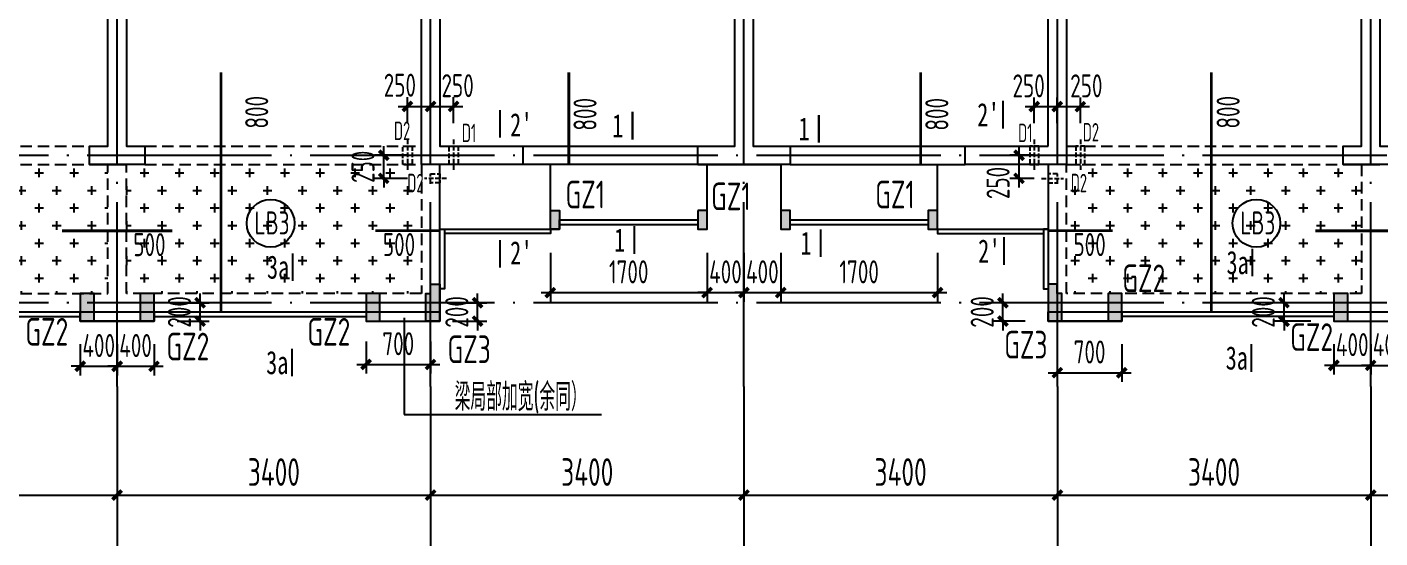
# Model space of a CAD drawing. Extents: x -173820 to 521180, y -715739 to 158231.
# Drawn here: x 578 to 15255, y -54473 to -48927 of the extents above; entities that cross this region are included whole.
import ezdxf
from ezdxf.enums import TextEntityAlignment as Align

# ---------------------------------------------------------------- set-up
doc = ezdxf.new("R2010")
doc.units = 0
doc.header["$LTSCALE"] = 1000
for name, pattern in [('CONTINOUS', [0]), ('DASH', [0.35, 0.25, -0.1]), ('DOTE', [2.42, 2, -0.2, 0.02, -0.2]), ('HIDDEN2', [0.1875, 0.125, -0.0625])]:
    doc.linetypes.add(name, pattern=pattern)
for name, color, linetype in [('A-外装饰线脚', 7, 'Continuous'), ('A-线脚看线', 9, 'Continuous'), ('A-设备穿墙洞', 161, 'Continuous'), ('AXIS', 1, 'DOTE'), ('DIM', 3, 'Continuous'), ('DIM1', 3, 'Continuous'), ('JG1', 3, 'Continuous'), ('填充', 8, 'Continuous'), ('墙', 6, 'Continuous'), ('挑板', 3, 'Continuous'), ('板筋', 6, 'Continuous'), ('柱', 2, 'Continuous'), ('梁', 4, 'HIDDEN2'), ('模板线', 3, 'Continuous'), ('钢筋_文字', 7, 'Continuous'), ('钢筋长度标注', 7, 'Continuous')]:
    doc.layers.add(name, color=color, linetype=linetype)
doc.styles.add('TSSD_BOLD', font='tssdeng2.shx', dxfattribs={"width": 0.7, "height": 250, "bigfont": 'CHINA.shx'})
doc.styles.add('TSSD_Dimension', font='tssdeng.shx', dxfattribs={"width": 0.7, "bigfont": 'Hztxt.shx'})
doc.styles.add('zzt', font='tssdeng.shx', dxfattribs={"width": 0.7, "height": 300, "bigfont": 'tssdchn.shx'})
doc.styles.add('钢筋长度', font='tssdeng.shx', dxfattribs={"width": 0.7, "height": 300, "bigfont": 'tssdchn.shx'})
doc.styles.add('黑体', font='simhei.ttf', dxfattribs={"width": 0.8})
doc.dimstyles.new('DIM_1_100', dxfattribs={"dimtxt": 300, "dimasz": 100, "dimexe": 200, "dimexo": 50, "dimgap": 100, "dimtad": 1, "dimdec": 0, "dimzin": 0, "dimdsep": 46, "dimtxsty": 'zzt', "dimblk": 'ARCHTICK', "dimcen": 0, "dimclrt": 7, "dimadec": 0, "dimazin": 0, "dimtfac": 1, "dimtdec": 0, "dimtix": 1, "dimtmove": 2, "dimatfit": 0, "dimldrblk": 'ARCHTICK', "dimfxl": 0, "dimtolj": 1, "dimarcsym": 0})
doc.dimstyles.new('TSSD_100_100', dxfattribs={"dimtxt": 250, "dimasz": 100, "dimexe": 100, "dimexo": 250, "dimgap": 100, "dimtad": 1, "dimdec": 0, "dimzin": 0, "dimdsep": 46, "dimtxsty": 'TSSD_Dimension', "dimblk": 'ARCHTICK', "dimcen": 0, "dimdle": 100, "dimclrd": 3, "dimclre": 3, "dimclrt": 7, "dimadec": 0, "dimazin": 0, "dimtfac": 1, "dimtdec": 0, "dimtix": 1, "dimtmove": 2, "dimatfit": 3, "dimfxl": 0, "dimtolj": 1, "dimtzin": 0, "dimarcsym": 0})
pattern_1 = [(0, (-5244.65, -50319.18), (190.5, 190.5), [95.25, -285.75]), (90, (-5197.03, -50366.8), (-190.5, 190.5), [95.25, -285.75])]

# ---------------------------------------------------------------- blocks, each defined once
blk = doc.blocks.new('_ArchTick')
at = {"color": 4, "linetype": 'ByBlock', "const_width": 0.4}
blk.add_lwpolyline([(-0.5, -0.5), (0.5, 0.5)], dxfattribs=at)
blk = doc.blocks.new('*D431')
at = {"layer": 'Defpoints', "color": 0}
for p in [(3400, -2508), (6800, -2508), (6800, -3688)]:
    blk.add_point(p, dxfattribs=at)
at = {"layer": 'DIM1', "color": 0, "lineweight": -2}
for p, q in [((3400, -2558), (3400, -3888)), ((6800, -2558), (6800, -3888)), ((3400, -3688), (6800, -3688))]:
    blk.add_line(p, q, dxfattribs=at)
at = {"layer": 'DIM1', "color": 0, "lineweight": -2, "xscale": 100, "yscale": 100, "zscale": 100, "rotation": 180}
blk.add_blockref('_ArchTick', (3400, -3688), dxfattribs=at)
at = {"layer": 'DIM1', "color": 0, "lineweight": -2, "xscale": 100, "yscale": 100, "zscale": 100}
blk.add_blockref('_ArchTick', (6800, -3688), dxfattribs=at)
at = {"layer": 'DIM1', "color": 7, "insert": (5100, -3438), "char_height": 300, "attachment_point": 5, "style": 'zzt'}
blk.add_mtext('\\A1;3400', dxfattribs=at)
blk = doc.blocks.new('*D432')
at = {"layer": 'Defpoints', "color": 0}
for p in [(6800, -2508), (10200, -2508), (10200, -3688)]:
    blk.add_point(p, dxfattribs=at)
at = {"layer": 'DIM1', "color": 0, "lineweight": -2}
for p, q in [((6800, -2558), (6800, -3888)), ((10200, -2558), (10200, -3888)), ((6800, -3688), (10200, -3688))]:
    blk.add_line(p, q, dxfattribs=at)
at = {"layer": 'DIM1', "color": 0, "lineweight": -2, "xscale": 100, "yscale": 100, "zscale": 100, "rotation": 180}
blk.add_blockref('_ArchTick', (6800, -3688), dxfattribs=at)
at = {"layer": 'DIM1', "color": 0, "lineweight": -2, "xscale": 100, "yscale": 100, "zscale": 100}
blk.add_blockref('_ArchTick', (10200, -3688), dxfattribs=at)
at = {"layer": 'DIM1', "color": 7, "insert": (8500, -3438), "char_height": 300, "attachment_point": 5, "style": 'zzt'}
blk.add_mtext('\\A1;3400', dxfattribs=at)
blk = doc.blocks.new('*D433')
at = {"layer": 'Defpoints', "color": 0}
for p in [(10200, -2508), (13600, -2508), (13600, -3688)]:
    blk.add_point(p, dxfattribs=at)
at = {"layer": 'DIM1', "color": 0, "lineweight": -2}
for p, q in [((10200, -2558), (10200, -3888)), ((13600, -2558), (13600, -3888)), ((10200, -3688), (13600, -3688))]:
    blk.add_line(p, q, dxfattribs=at)
at = {"layer": 'DIM1', "color": 0, "lineweight": -2, "xscale": 100, "yscale": 100, "zscale": 100, "rotation": 180}
blk.add_blockref('_ArchTick', (10200, -3688), dxfattribs=at)
at = {"layer": 'DIM1', "color": 0, "lineweight": -2, "xscale": 100, "yscale": 100, "zscale": 100}
blk.add_blockref('_ArchTick', (13600, -3688), dxfattribs=at)
at = {"layer": 'DIM1', "color": 7, "insert": (11900, -3438), "char_height": 300, "attachment_point": 5, "style": 'zzt'}
blk.add_mtext('\\A1;3400', dxfattribs=at)
blk = doc.blocks.new('*D434')
at = {"layer": 'Defpoints', "color": 0}
for p in [(13600, -2508), (17000, -2508), (17000, -3688)]:
    blk.add_point(p, dxfattribs=at)
at = {"layer": 'DIM1', "color": 0, "lineweight": -2}
for p, q in [((13600, -2558), (13600, -3888)), ((17000, -2558), (17000, -3888)), ((13600, -3688), (17000, -3688))]:
    blk.add_line(p, q, dxfattribs=at)
at = {"layer": 'DIM1', "color": 0, "lineweight": -2, "xscale": 100, "yscale": 100, "zscale": 100, "rotation": 180}
blk.add_blockref('_ArchTick', (13600, -3688), dxfattribs=at)
at = {"layer": 'DIM1', "color": 0, "lineweight": -2, "xscale": 100, "yscale": 100, "zscale": 100}
blk.add_blockref('_ArchTick', (17000, -3688), dxfattribs=at)
at = {"layer": 'DIM1', "color": 7, "insert": (15300, -3438), "char_height": 300, "attachment_point": 5, "style": 'zzt'}
blk.add_mtext('\\A1;3400', dxfattribs=at)
blk = doc.blocks.new('*D435')
at = {"layer": 'Defpoints', "color": 0}
for p in [(17000, -2508), (20400, -2508), (20400, -3688)]:
    blk.add_point(p, dxfattribs=at)
at = {"layer": 'DIM1', "color": 0, "lineweight": -2}
for p, q in [((17000, -2558), (17000, -3888)), ((20400, -2558), (20400, -3888)), ((17000, -3688), (20400, -3688))]:
    blk.add_line(p, q, dxfattribs=at)
at = {"layer": 'DIM1', "color": 0, "lineweight": -2, "xscale": 100, "yscale": 100, "zscale": 100, "rotation": 180}
blk.add_blockref('_ArchTick', (17000, -3688), dxfattribs=at)
at = {"layer": 'DIM1', "color": 0, "lineweight": -2, "xscale": 100, "yscale": 100, "zscale": 100}
blk.add_blockref('_ArchTick', (20400, -3688), dxfattribs=at)
at = {"layer": 'DIM1', "color": 7, "insert": (18700, -3438), "char_height": 300, "attachment_point": 5, "style": 'zzt'}
blk.add_mtext('\\A1;3400', dxfattribs=at)
blk = doc.blocks.new('*D436')
at = {"layer": 'Defpoints', "color": 0}
for p in [(20400, -2508), (23800, -2508), (23800, -3688)]:
    blk.add_point(p, dxfattribs=at)
at = {"layer": 'DIM1', "color": 0, "lineweight": -2}
for p, q in [((20400, -2558), (20400, -3888)), ((23800, -2558), (23800, -3888)), ((20400, -3688), (23800, -3688))]:
    blk.add_line(p, q, dxfattribs=at)
at = {"layer": 'DIM1', "color": 0, "lineweight": -2, "xscale": 100, "yscale": 100, "zscale": 100, "rotation": 180}
blk.add_blockref('_ArchTick', (20400, -3688), dxfattribs=at)
at = {"layer": 'DIM1', "color": 0, "lineweight": -2, "xscale": 100, "yscale": 100, "zscale": 100}
blk.add_blockref('_ArchTick', (23800, -3688), dxfattribs=at)
at = {"layer": 'DIM1', "color": 7, "insert": (22100, -3438), "char_height": 300, "attachment_point": 5, "style": 'zzt'}
blk.add_mtext('\\A1;3400', dxfattribs=at)
blk = doc.blocks.new('*D2407')
at = {"layer": 'Defpoints', "color": 0}
for p in [(1155, -52119), (1555, -52119), (1555, -52609)]:
    blk.add_point(p, dxfattribs=at)
at = {"layer": 'DIM', "color": 3, "lineweight": -2}
for p, q in [((1155, -52369), (1155, -52709)), ((1555, -52369), (1555, -52709)), ((1155, -52609), (1055, -52609)), ((1155, -52609), (1555, -52609)), ((1555, -52609), (1655, -52609))]:
    blk.add_line(p, q, dxfattribs=at)
at = {"layer": 'DIM', "color": 3, "lineweight": -2, "xscale": 100, "yscale": 100, "zscale": 100}
blk.add_blockref('_ArchTick', (1155, -52609), dxfattribs=at)
at = {"layer": 'DIM', "color": 3, "lineweight": -2, "xscale": 100, "yscale": 100, "zscale": 100, "rotation": 180}
blk.add_blockref('_ArchTick', (1555, -52609), dxfattribs=at)
at = {"layer": 'DIM', "color": 7, "insert": (1355, -52384), "char_height": 250, "attachment_point": 5, "style": 'TSSD_Dimension'}
blk.add_mtext('\\A1;400', dxfattribs=at)
blk = doc.blocks.new('*D2408')
at = {"layer": 'Defpoints', "color": 0}
for p in [(1555, -52119), (1955, -52119), (1955, -52609)]:
    blk.add_point(p, dxfattribs=at)
at = {"layer": 'DIM', "color": 3, "lineweight": -2}
for p, q in [((1555, -52369), (1555, -52709)), ((1955, -52369), (1955, -52709)), ((1555, -52609), (1455, -52609)), ((1555, -52609), (1955, -52609)), ((1955, -52609), (2055, -52609))]:
    blk.add_line(p, q, dxfattribs=at)
at = {"layer": 'DIM', "color": 3, "lineweight": -2, "xscale": 100, "yscale": 100, "zscale": 100}
blk.add_blockref('_ArchTick', (1555, -52609), dxfattribs=at)
at = {"layer": 'DIM', "color": 3, "lineweight": -2, "xscale": 100, "yscale": 100, "zscale": 100, "rotation": 180}
blk.add_blockref('_ArchTick', (1955, -52609), dxfattribs=at)
at = {"layer": 'DIM', "color": 7, "insert": (1755, -52384), "char_height": 250, "attachment_point": 5, "style": 'TSSD_Dimension'}
blk.add_mtext('\\A1;400', dxfattribs=at)
blk = doc.blocks.new('*D2409')
at = {"layer": 'Defpoints', "color": 0}
for p in [(4255, -52089), (4955, -52089), (4955, -52589)]:
    blk.add_point(p, dxfattribs=at)
at = {"layer": 'DIM', "color": 3, "lineweight": -2}
for p, q in [((4255, -52339), (4255, -52689)), ((4955, -52339), (4955, -52689)), ((4155, -52589), (5055, -52589))]:
    blk.add_line(p, q, dxfattribs=at)
at = {"layer": 'DIM', "color": 3, "lineweight": -2, "xscale": 100, "yscale": 100, "zscale": 100, "rotation": 180}
blk.add_blockref('_ArchTick', (4255, -52589), dxfattribs=at)
at = {"layer": 'DIM', "color": 3, "lineweight": -2, "xscale": 100, "yscale": 100, "zscale": 100}
blk.add_blockref('_ArchTick', (4955, -52589), dxfattribs=at)
at = {"layer": 'DIM', "color": 7, "insert": (4605, -52364), "char_height": 250, "attachment_point": 5, "style": 'TSSD_Dimension'}
blk.add_mtext('\\A1;700', dxfattribs=at)
blk = doc.blocks.new('*D2410')
at = {"layer": 'Defpoints', "color": 0}
for p in [(6255, -51129), (7955, -51129), (7955, -51809)]:
    blk.add_point(p, dxfattribs=at)
at = {"layer": 'DIM', "color": 3, "lineweight": -2}
for p, q in [((6255, -51379), (6255, -51909)), ((7955, -51379), (7955, -51909)), ((6155, -51809), (8055, -51809))]:
    blk.add_line(p, q, dxfattribs=at)
at = {"layer": 'DIM', "color": 3, "lineweight": -2, "xscale": 100, "yscale": 100, "zscale": 100, "rotation": 180}
blk.add_blockref('_ArchTick', (6255, -51809), dxfattribs=at)
at = {"layer": 'DIM', "color": 3, "lineweight": -2, "xscale": 100, "yscale": 100, "zscale": 100}
blk.add_blockref('_ArchTick', (7955, -51809), dxfattribs=at)
at = {"layer": 'DIM', "color": 7, "insert": (7105, -51584), "char_height": 250, "attachment_point": 5, "style": 'TSSD_Dimension'}
blk.add_mtext('\\A1;1700', dxfattribs=at)
blk = doc.blocks.new('*D2411')
at = {"layer": 'Defpoints', "color": 0}
for p in [(7955, -51129), (8355, -51129), (8355, -51809)]:
    blk.add_point(p, dxfattribs=at)
at = {"layer": 'DIM', "color": 3, "lineweight": -2}
for p, q in [((7955, -51379), (7955, -51909)), ((8355, -51379), (8355, -51909)), ((7955, -51809), (7855, -51809)), ((7955, -51809), (8355, -51809)), ((8355, -51809), (8455, -51809))]:
    blk.add_line(p, q, dxfattribs=at)
at = {"layer": 'DIM', "color": 3, "lineweight": -2, "xscale": 100, "yscale": 100, "zscale": 100}
blk.add_blockref('_ArchTick', (7955, -51809), dxfattribs=at)
at = {"layer": 'DIM', "color": 3, "lineweight": -2, "xscale": 100, "yscale": 100, "zscale": 100, "rotation": 180}
blk.add_blockref('_ArchTick', (8355, -51809), dxfattribs=at)
at = {"layer": 'DIM', "color": 7, "insert": (8155, -51584), "char_height": 250, "attachment_point": 5, "style": 'TSSD_Dimension'}
blk.add_mtext('\\A1;400', dxfattribs=at)
blk = doc.blocks.new('*D2412')
at = {"layer": 'Defpoints', "color": 0}
for p in [(8755, -51129), (10455, -51129), (10455, -51809)]:
    blk.add_point(p, dxfattribs=at)
at = {"layer": 'DIM', "color": 3, "lineweight": -2}
for p, q in [((8755, -51379), (8755, -51909)), ((10455, -51379), (10455, -51909)), ((8655, -51809), (10555, -51809))]:
    blk.add_line(p, q, dxfattribs=at)
at = {"layer": 'DIM', "color": 3, "lineweight": -2, "xscale": 100, "yscale": 100, "zscale": 100, "rotation": 180}
blk.add_blockref('_ArchTick', (8755, -51809), dxfattribs=at)
at = {"layer": 'DIM', "color": 3, "lineweight": -2, "xscale": 100, "yscale": 100, "zscale": 100}
blk.add_blockref('_ArchTick', (10455, -51809), dxfattribs=at)
at = {"layer": 'DIM', "color": 7, "insert": (9605, -51584), "char_height": 250, "attachment_point": 5, "style": 'TSSD_Dimension'}
blk.add_mtext('\\A1;1700', dxfattribs=at)
blk = doc.blocks.new('*D2413')
at = {"layer": 'Defpoints', "color": 0}
for p in [(8355, -51129), (8755, -51129), (8755, -51809)]:
    blk.add_point(p, dxfattribs=at)
at = {"layer": 'DIM', "color": 3, "lineweight": -2}
for p, q in [((8355, -51379), (8355, -51909)), ((8755, -51379), (8755, -51909)), ((8355, -51809), (8255, -51809)), ((8355, -51809), (8755, -51809)), ((8755, -51809), (8855, -51809))]:
    blk.add_line(p, q, dxfattribs=at)
at = {"layer": 'DIM', "color": 3, "lineweight": -2, "xscale": 100, "yscale": 100, "zscale": 100}
blk.add_blockref('_ArchTick', (8355, -51809), dxfattribs=at)
at = {"layer": 'DIM', "color": 3, "lineweight": -2, "xscale": 100, "yscale": 100, "zscale": 100, "rotation": 180}
blk.add_blockref('_ArchTick', (8755, -51809), dxfattribs=at)
at = {"layer": 'DIM', "color": 7, "insert": (8555, -51584), "char_height": 250, "attachment_point": 5, "style": 'TSSD_Dimension'}
blk.add_mtext('\\A1;400', dxfattribs=at)
blk = doc.blocks.new('*D2414')
at = {"layer": 'Defpoints', "color": 0}
for p in [(11755, -52119), (12455, -52119), (12455, -52679)]:
    blk.add_point(p, dxfattribs=at)
at = {"layer": 'DIM', "color": 3, "lineweight": -2}
for p, q in [((11755, -52369), (11755, -52779)), ((12455, -52369), (12455, -52779)), ((11655, -52679), (12555, -52679))]:
    blk.add_line(p, q, dxfattribs=at)
at = {"layer": 'DIM', "color": 3, "lineweight": -2, "xscale": 100, "yscale": 100, "zscale": 100, "rotation": 180}
blk.add_blockref('_ArchTick', (11755, -52679), dxfattribs=at)
at = {"layer": 'DIM', "color": 3, "lineweight": -2, "xscale": 100, "yscale": 100, "zscale": 100}
blk.add_blockref('_ArchTick', (12455, -52679), dxfattribs=at)
at = {"layer": 'DIM', "color": 7, "insert": (12105, -52454), "char_height": 250, "attachment_point": 5, "style": 'TSSD_Dimension'}
blk.add_mtext('\\A1;700', dxfattribs=at)
blk = doc.blocks.new('*D2415')
at = {"layer": 'Defpoints', "color": 0}
for p in [(14755, -52119), (15155, -52119), (15155, -52599)]:
    blk.add_point(p, dxfattribs=at)
at = {"layer": 'DIM', "color": 3, "lineweight": -2}
for p, q in [((14755, -52369), (14755, -52699)), ((15155, -52369), (15155, -52699)), ((14755, -52599), (14655, -52599)), ((14755, -52599), (15155, -52599)), ((15155, -52599), (15255, -52599))]:
    blk.add_line(p, q, dxfattribs=at)
at = {"layer": 'DIM', "color": 3, "lineweight": -2, "xscale": 100, "yscale": 100, "zscale": 100}
blk.add_blockref('_ArchTick', (14755, -52599), dxfattribs=at)
at = {"layer": 'DIM', "color": 3, "lineweight": -2, "xscale": 100, "yscale": 100, "zscale": 100, "rotation": 180}
blk.add_blockref('_ArchTick', (15155, -52599), dxfattribs=at)
at = {"layer": 'DIM', "color": 7, "insert": (14955, -52374), "char_height": 250, "attachment_point": 5, "style": 'TSSD_Dimension'}
blk.add_mtext('\\A1;400', dxfattribs=at)
blk = doc.blocks.new('*D2416')
at = {"layer": 'Defpoints', "color": 0}
for p in [(15155, -52119), (15555, -52119), (15555, -52599)]:
    blk.add_point(p, dxfattribs=at)
at = {"layer": 'DIM', "color": 3, "lineweight": -2}
for p, q in [((15155, -52369), (15155, -52699)), ((15555, -52369), (15555, -52699)), ((15155, -52599), (15055, -52599)), ((15155, -52599), (15555, -52599)), ((15555, -52599), (15655, -52599))]:
    blk.add_line(p, q, dxfattribs=at)
at = {"layer": 'DIM', "color": 3, "lineweight": -2, "xscale": 100, "yscale": 100, "zscale": 100}
blk.add_blockref('_ArchTick', (15155, -52599), dxfattribs=at)
at = {"layer": 'DIM', "color": 3, "lineweight": -2, "xscale": 100, "yscale": 100, "zscale": 100, "rotation": 180}
blk.add_blockref('_ArchTick', (15555, -52599), dxfattribs=at)
at = {"layer": 'DIM', "color": 7, "insert": (15355, -52374), "char_height": 250, "attachment_point": 5, "style": 'TSSD_Dimension'}
blk.add_mtext('\\A1;400', dxfattribs=at)
blk = doc.blocks.new('*D2436')
at = {"layer": 'Defpoints', "color": 0}
for p in [(1955, -51919), (2455, -51919), (1955, -52119)]:
    blk.add_point(p, dxfattribs=at)
at = {"layer": 'DIM', "color": 3, "lineweight": -2}
for p, q in [((2205, -51919), (2555, -51919)), ((2455, -51919), (2455, -51819)), ((2455, -52119), (2455, -51919)), ((2205, -52119), (2555, -52119)), ((2455, -52119), (2455, -52219))]:
    blk.add_line(p, q, dxfattribs=at)
at = {"layer": 'DIM', "color": 3, "lineweight": -2, "xscale": 100, "yscale": 100, "zscale": 100}
for p, rotation in [((2455, -51919), 270), ((2455, -52119), 90)]:
    blk.add_blockref('_ArchTick', p, dxfattribs=dict(at, rotation=rotation))
at = {"layer": 'DIM', "color": 7, "insert": (2230, -52019), "char_height": 250, "attachment_point": 5, "rotation": 90, "style": 'TSSD_Dimension'}
blk.add_mtext('\\A1;200', dxfattribs=at)
blk = doc.blocks.new('*D2437')
at = {"layer": 'Defpoints', "color": 0}
for p in [(4945, -51919), (5465, -51919), (4945, -52119)]:
    blk.add_point(p, dxfattribs=at)
at = {"layer": 'DIM', "color": 3, "lineweight": -2}
for p, q in [((5195, -51919), (5565, -51919)), ((5465, -51919), (5465, -51819)), ((5465, -52119), (5465, -51919)), ((5195, -52119), (5565, -52119)), ((5465, -52119), (5465, -52219))]:
    blk.add_line(p, q, dxfattribs=at)
at = {"layer": 'DIM', "color": 3, "lineweight": -2, "xscale": 100, "yscale": 100, "zscale": 100}
for p, rotation in [((5465, -51919), 270), ((5465, -52119), 90)]:
    blk.add_blockref('_ArchTick', p, dxfattribs=dict(at, rotation=rotation))
at = {"layer": 'DIM', "color": 7, "insert": (5240, -52019), "char_height": 250, "attachment_point": 5, "rotation": 90, "style": 'TSSD_Dimension'}
blk.add_mtext('\\A1;200', dxfattribs=at)
blk = doc.blocks.new('*D2438')
at = {"layer": 'Defpoints', "color": 0}
for p in [(11165, -51919), (11655, -51919), (11655, -52119)]:
    blk.add_point(p, dxfattribs=at)
at = {"layer": 'DIM', "color": 3, "lineweight": -2}
for p, q in [((11405, -51919), (11065, -51919)), ((11165, -51919), (11165, -51819)), ((11165, -52119), (11165, -51919)), ((11405, -52119), (11065, -52119)), ((11165, -52119), (11165, -52219))]:
    blk.add_line(p, q, dxfattribs=at)
at = {"layer": 'DIM', "color": 3, "lineweight": -2, "xscale": 100, "yscale": 100, "zscale": 100}
for p, rotation in [((11165, -51919), 270), ((11165, -52119), 90)]:
    blk.add_blockref('_ArchTick', p, dxfattribs=dict(at, rotation=rotation))
at = {"layer": 'DIM', "color": 7, "insert": (10940, -52019), "char_height": 250, "attachment_point": 5, "rotation": 90, "style": 'TSSD_Dimension'}
blk.add_mtext('\\A1;200', dxfattribs=at)
blk = doc.blocks.new('*D2439')
at = {"layer": 'Defpoints', "color": 0}
for p in [(14215, -51919), (14755, -51919), (14755, -52119)]:
    blk.add_point(p, dxfattribs=at)
at = {"layer": 'DIM', "color": 3, "lineweight": -2}
for p, q in [((14505, -51919), (14115, -51919)), ((14215, -51919), (14215, -51819)), ((14215, -52119), (14215, -51919)), ((14505, -52119), (14115, -52119)), ((14215, -52119), (14215, -52219))]:
    blk.add_line(p, q, dxfattribs=at)
at = {"layer": 'DIM', "color": 3, "lineweight": -2, "xscale": 100, "yscale": 100, "zscale": 100}
for p, rotation in [((14215, -51919), 270), ((14215, -52119), 90)]:
    blk.add_blockref('_ArchTick', p, dxfattribs=dict(at, rotation=rotation))
at = {"layer": 'DIM', "color": 7, "insert": (13990, -52019), "char_height": 250, "attachment_point": 5, "rotation": 90, "style": 'TSSD_Dimension'}
blk.add_mtext('\\A1;200', dxfattribs=at)
blk = doc.blocks.new('$166895')
at = {"layer": '模板线', "color": 4, "const_width": 22.7}
for points in [[(223, 2154), (223, 1851)], [(243, 913), (243, 611)]]:
    blk.add_lwpolyline(points, dxfattribs=at)
at = {"layer": '模板线', "color": 0, "style": '黑体', "width": 0.7}
for p in [(63, 2003), (83, 762)]:
    blk.add_text('1', height=252, dxfattribs=at).set_placement(p, align=Align.MIDDLE_CENTER)
blk = doc.blocks.new('$1466424')
at = {"layer": '板筋', "const_width": 30}
for points in [[(8027, 4), (8027, 2603)], [(11800, 1604), (11800, 2604)], [(15617, 1604), (15617, 2604)], [(18772, 4), (18772, 2603)], [(6300, 884), (7500, 884)], [(9700, 885), (10400, 885)], [(17000, 885), (17700, 885)], [(19900, 884), (21100, 884)]]:
    blk.add_lwpolyline(points, dxfattribs=at)
at = {"layer": '钢筋_文字'}
for centre in [(8565, 966, 0), (19260, 966, 0)]:
    blk.add_circle(centre, 259, dxfattribs=at)
at = {"layer": '钢筋_文字', "style": 'TSSD_BOLD', "width": 0.7}
for p in [(8390, 845, 0), (19085, 845, 0)]:
    blk.add_text('LB3', height=250, dxfattribs=at).set_placement(p)
at = {"layer": '钢筋长度标注', "style": '钢筋长度', "width": 0.7}
for p in [(8539, 1994), (12101, 1972), (15918, 1972), (19078, 1994)]:
    blk.add_text('800', height=250, rotation=90, dxfattribs=at).set_placement(p)
for p in [(7075, 609), (9783, 610), (17275, 610)]:
    blk.add_text('500', height=250, dxfattribs=at).set_placement(p)
blk = doc.blocks.new('$158025')
at = {"layer": 'JG1'}
blk.add_hatch(color=8, dxfattribs=at).paths.add_polyline_path([(150, 300), (100, 300), (100, 400), (0, 400), (0, 0), (150, 0)])
at = {"layer": 'JG1', "elevation": 0}
blk.add_lwpolyline([(100, 400), (0, 400), (0, 0), (150, 0), (150, 300), (150, 300), (100, 300)], close=True, dxfattribs=at)
blk = doc.blocks.new('$133032')
at = {"layer": '挑板'}
for points in [[(4200, 100), (6500, 100), (6500, 0), (7300, 0), (7300, 100), (9600, 100), (9600, 0), (10400, 0), (10400, 1000), (11700, 1000), (11700, 1101), (13200, 1100), (13200, 1000), (13300, 1000), (13300, 1700), (13300, 1700), (14100, 1700), (14100, 1000), (14200, 1000), (14200, 1100), (15700, 1100), (15700, 1000), (17000, 1000), (17000, 0), (17800, 0), (17800, 100), (20100, 100), (20100, 0), (20900, 0)], [(11600, 1000), (11600, 1700)], [(15800, 1000), (15800, 1700)]]:
    blk.add_lwpolyline(points, dxfattribs=at)
blk = doc.blocks.new('$1839168')
at = {"layer": '柱'}
blk.add_hatch(color=8, dxfattribs=at).paths.add_polyline_path([(0, 200), (0, 0), (100, 0), (100, 200)])
at = {"layer": '柱', "color": 3, "elevation": 0}
blk.add_lwpolyline([(0, 200), (0, 0), (100, 0), (100, 200)], close=True, dxfattribs=at)
blk = doc.blocks.new('$1981617')
at = {"layer": '柱'}
blk.add_hatch(color=8, dxfattribs=at).paths.add_polyline_path([(150, 0), (150, 300), (0, 300), (0, 0)])
at = {"layer": '柱', "color": 3, "elevation": 0}
blk.add_lwpolyline([(150, 0), (150, 300), (0, 300), (0, 0)], close=True, dxfattribs=at)
blk = doc.blocks.new('$1691164')
at = {"layer": '柱'}
blk.add_hatch(color=8, dxfattribs=at).paths.add_polyline_path([(0, 0), (100, 0), (100, 200), (0, 200)])
at = {"layer": '柱', "color": 3, "elevation": 0}
blk.add_lwpolyline([(100, 200), (0, 200), (0, 0), (100, 0), (100, 0), (100, 0)], close=True, dxfattribs=at)
blk = doc.blocks.new('$1222607')
at = {"layer": '柱', "xscale": -1}
blk.add_blockref('$1691164', (11700, 1000, 0), dxfattribs=at)
at = {"layer": '柱'}
for name, p in [('$1839168', (13200, 1000, 0)), ('$1839168', (14100, 1000, 0)), ('$1691164', (15700, 1000, 0)), ('$1981617', (6500, 0, 0)), ('$1981617', (7150, 0, 0)), ('$1981617', (9600, 0, 0)), ('$1981617', (17650, 0, 0)), ('$1981617', (20100, 0, 0))]:
    blk.add_blockref(name, p, dxfattribs=at)
blk = doc.blocks.new('$1413619')
at = {"layer": 'A-线脚看线', "color": 5, "elevation": 0}
for points in [[(10450, 950), (10500, 950), (10500, 300), (10450, 300)], [(11650, 950), (11650, 900), (10500, 900)], [(11750, 1000), (13250, 1000)], [(14250, 1000), (15750, 1000)], [(15850, 950), (15850, 900), (17000, 900)], [(17050, 950), (17000, 950), (17000, 300), (17050, 300)], [(4250, 0), (6550, 0)], [(7350, 0), (9650, 0)], [(20150, 0), (17850, 0)]]:
    blk.add_lwpolyline(points, dxfattribs=at)
blk = doc.blocks.new('*D11657')
at = {"layer": 'Defpoints', "color": 0}
for p in [(11200, 1079), (10950, 648), (11200, 648, 0)]:
    blk.add_point(p, dxfattribs=at)
at = {"layer": 'DIM1', "color": 3, "lineweight": -2}
for p, q in [((10950, 898), (10950, 1179)), ((11200, 898), (11200, 1179)), ((10850, 1079), (11300, 1079))]:
    blk.add_line(p, q, dxfattribs=at)
at = {"layer": 'DIM1', "color": 3, "lineweight": -2, "xscale": 100, "yscale": 100, "zscale": 100, "rotation": 180}
blk.add_blockref('_ArchTick', (10950, 1079), dxfattribs=at)
at = {"layer": 'DIM1', "color": 3, "lineweight": -2, "xscale": 100, "yscale": 100, "zscale": 100}
blk.add_blockref('_ArchTick', (11200, 1079), dxfattribs=at)
at = {"layer": 'DIM1', "color": 7, "insert": (10867, 1309), "char_height": 250, "attachment_point": 5, "style": 'TSSD_Dimension'}
blk.add_mtext('\\A1;250', dxfattribs=at)
blk = doc.blocks.new('*D11658')
at = {"layer": 'Defpoints', "color": 0}
for p in [(11450, 1079), (11200, 648, 0), (11450, 648, 0)]:
    blk.add_point(p, dxfattribs=at)
at = {"layer": 'DIM1', "color": 3, "lineweight": -2}
for p, q in [((11200, 898), (11200, 1179)), ((11450, 898), (11450, 1179)), ((11100, 1079), (11550, 1079))]:
    blk.add_line(p, q, dxfattribs=at)
at = {"layer": 'DIM1', "color": 3, "lineweight": -2, "xscale": 100, "yscale": 100, "zscale": 100, "rotation": 180}
blk.add_blockref('_ArchTick', (11200, 1079), dxfattribs=at)
at = {"layer": 'DIM1', "color": 3, "lineweight": -2, "xscale": 100, "yscale": 100, "zscale": 100}
blk.add_blockref('_ArchTick', (11450, 1079), dxfattribs=at)
at = {"layer": 'DIM1', "color": 7, "insert": (11494, 1304), "char_height": 250, "attachment_point": 5, "style": 'TSSD_Dimension'}
blk.add_mtext('\\A1;250', dxfattribs=at)
blk = doc.blocks.new('*D11659')
at = {"layer": 'Defpoints', "color": 0}
for p in [(10692, 548), (11200, 548, 0), (11200, 298)]:
    blk.add_point(p, dxfattribs=at)
at = {"layer": 'DIM1', "color": 3, "lineweight": -2}
for p, q in [((10692, 548), (10692, 648)), ((10950, 548), (10592, 548)), ((10692, 298), (10692, 548)), ((10950, 298), (10592, 298)), ((10692, 298), (10692, 198))]:
    blk.add_line(p, q, dxfattribs=at)
at = {"layer": 'DIM1', "color": 3, "lineweight": -2, "xscale": 100, "yscale": 100, "zscale": 100}
for p, rotation in [((10692, 548), 270), ((10692, 298), 90)]:
    blk.add_blockref('_ArchTick', p, dxfattribs=dict(at, rotation=rotation))
at = {"layer": 'DIM1', "color": 7, "insert": (10467, 423), "char_height": 250, "attachment_point": 5, "rotation": 90, "style": 'TSSD_Dimension'}
blk.add_mtext('\\A1;250', dxfattribs=at)
blk = doc.blocks.new('*D11660')
at = {"layer": 'Defpoints', "color": 0}
for p in [(18000, 1077), (17750, 648, 0), (18000, 648, 0)]:
    blk.add_point(p, dxfattribs=at)
at = {"layer": 'DIM1', "color": 3, "lineweight": -2}
for p, q in [((17750, 898), (17750, 1177)), ((18000, 898), (18000, 1177)), ((17650, 1077), (18100, 1077))]:
    blk.add_line(p, q, dxfattribs=at)
at = {"layer": 'DIM1', "color": 3, "lineweight": -2, "xscale": 100, "yscale": 100, "zscale": 100, "rotation": 180}
blk.add_blockref('_ArchTick', (17750, 1077), dxfattribs=at)
at = {"layer": 'DIM1', "color": 3, "lineweight": -2, "xscale": 100, "yscale": 100, "zscale": 100}
blk.add_blockref('_ArchTick', (18000, 1077), dxfattribs=at)
at = {"layer": 'DIM1', "color": 7, "insert": (17689, 1302), "char_height": 250, "attachment_point": 5, "style": 'TSSD_Dimension'}
blk.add_mtext('\\A1;250', dxfattribs=at)
blk = doc.blocks.new('*D11661')
at = {"layer": 'Defpoints', "color": 0}
for p in [(18250, 1077), (18000, 648, 0), (18250, 648)]:
    blk.add_point(p, dxfattribs=at)
at = {"layer": 'DIM1', "color": 3, "lineweight": -2}
for p, q in [((18000, 898), (18000, 1177)), ((18250, 898), (18250, 1177)), ((17900, 1077), (18350, 1077))]:
    blk.add_line(p, q, dxfattribs=at)
at = {"layer": 'DIM1', "color": 3, "lineweight": -2, "xscale": 100, "yscale": 100, "zscale": 100, "rotation": 180}
blk.add_blockref('_ArchTick', (18000, 1077), dxfattribs=at)
at = {"layer": 'DIM1', "color": 3, "lineweight": -2, "xscale": 100, "yscale": 100, "zscale": 100}
blk.add_blockref('_ArchTick', (18250, 1077), dxfattribs=at)
at = {"layer": 'DIM1', "color": 7, "insert": (18315, 1302), "char_height": 250, "attachment_point": 5, "style": 'TSSD_Dimension'}
blk.add_mtext('\\A1;250', dxfattribs=at)
blk = doc.blocks.new('*D11662')
at = {"layer": 'Defpoints', "color": 0}
for p in [(17585, 548), (18000, 548, 0), (18000, 298)]:
    blk.add_point(p, dxfattribs=at)
at = {"layer": 'DIM1', "color": 3, "lineweight": -2}
for p, q in [((17585, 198), (17585, 648)), ((17750, 548), (17485, 548)), ((17750, 298), (17485, 298))]:
    blk.add_line(p, q, dxfattribs=at)
at = {"layer": 'DIM1', "color": 3, "lineweight": -2, "xscale": 100, "yscale": 100, "zscale": 100}
for p, rotation in [((17585, 548), 90), ((17585, 298), 270)]:
    blk.add_blockref('_ArchTick', p, dxfattribs=dict(at, rotation=rotation))
at = {"layer": 'DIM1', "color": 7, "insert": (17357, 248), "char_height": 250, "attachment_point": 5, "rotation": 90, "style": 'TSSD_Dimension'}
blk.add_mtext('\\A1;250', dxfattribs=at)
blk = doc.blocks.new('$1943368')
at = {"layer": '模板线', "color": 4, "const_width": 22.7}
for points in [[(295, 1338), (295, 1036)], [(286, 302), (286, 0)]]:
    blk.add_lwpolyline(points, dxfattribs=at)
at = {"layer": '模板线', "color": 0, "style": '黑体', "width": 0.7}
for p in [(136, 1187), (127, 151)]:
    blk.add_text('3a', height=252, dxfattribs=at).set_placement(p, align=Align.MIDDLE_CENTER)
blk = doc.blocks.new('$1568868')
at = {"layer": '模板线', "color": 4, "const_width": 22.7}
for points in [[(0, 1712), (0, 1410)], [(0, 302), (0, 0)]]:
    blk.add_lwpolyline(points, dxfattribs=at)
at = {"layer": '模板线', "color": 0, "style": '黑体', "width": 0.7}
for p in [(231, 1551), (231, 161)]:
    blk.add_text("2'", height=252, dxfattribs=at).set_placement(p, align=Align.MIDDLE_CENTER)
blk = doc.blocks.new('$1149292')
at = {"layer": '模板线', "color": 4, "const_width": 22.7}
for points in [[(286, 1783), (286, 1480)], [(296, 302), (296, 0)]]:
    blk.add_lwpolyline(points, dxfattribs=at)
at = {"layer": '模板线', "color": 0, "style": '黑体', "width": 0.7}
for p in [(127, 1631), (137, 151)]:
    blk.add_text("2'", height=252, dxfattribs=at).set_placement(p, align=Align.MIDDLE_CENTER)
blk = doc.blocks.new('$1783196')
at = {"layer": 'AXIS'}
for p, q in [((12034.9, 3480), (12034.9, 27859.5)), ((15434.9, 3480), (15434.9, 27859.5)), ((22234.9, 3480), (22234.9, 27859.5)), ((25634.9, 3480), (25634.9, 27859.5)), ((18834.9, 3480), (18834.9, 14788.3)), ((54849.9, 5988.3), (4360, 5988.3)), ((54849.9, 4388.3), (4360, 4388.3))]:
    blk.add_line(p, q, dxfattribs=at)
at = {"layer": 'DIM1'}
for p, q in [((12034.9, 3480), (12034.9, 800)), ((15434.9, 3480), (15434.9, 800)), ((18834.9, 3480), (18834.9, 800)), ((22234.9, 3480), (22234.9, 800)), ((25634.9, 3480), (25634.9, 800))]:
    blk.add_line(p, q, dxfattribs=at)
for p1, p2, picture, middle in [((8634.9, 3480), (12034.9, 3480), '*D431', (10334.9, 2550)), ((12034.9, 3480), (15434.9, 3480), '*D432', (13734.9, 2550)), ((15434.9, 3480), (18834.9, 3480), '*D433', (17134.9, 2550)), ((18834.9, 3480), (22234.9, 3480), '*D434', (20534.9, 2550)), ((22234.9, 3480), (25634.9, 3480), '*D435', (23934.9, 2550)), ((25634.9, 3480), (29034.9, 3480), '*D436', (27334.9, 2550))]:
    dim = blk.add_aligned_dim(p1=p1, p2=p2, distance=-1180, dimstyle='DIM_1_100', dxfattribs=at)
    dim.commit()
    dim.dimension.update_dxf_attribs({"geometry": picture, "text_midpoint": middle, "insert": (5234.9, 5988.3)})
blk = doc.blocks.new('$1186913')
at = {"layer": 'A-设备穿墙洞', "linetype": 'DASH', "ltscale": 0.2}
for points in [[(11000.2, 447.9), (10900.2, 447.9), (10900.2, 647.9), (11000.2, 647.9)], [(18200.2, 447.9), (18300.2, 447.9), (18300.2, 647.9), (18200.2, 647.9)], [(11200.2, 247.9), (11200.2, 347.9), (11300.2, 347.9), (11300.2, 247.9)], [(18000.2, 247.9), (18000.2, 347.9), (17900.2, 347.9), (17900.2, 247.9)]]:
    blk.add_lwpolyline(points, close=True, dxfattribs=at)
for points in [[(10950.2, 719.2), (10950.2, 380.7)], [(18250.2, 719.2), (18250.2, 380.7)], [(11371.5, 297.9), (11133, 297.9)], [(17828.8, 297.9), (18067.3, 297.9)]]:
    blk.add_lwpolyline(points, dxfattribs=at)
at = {"layer": 'A-设备穿墙洞', "linetype": 'DASH', "ltscale": 0.2, "elevation": 0}
for points in [[(11500.2, 447.9), (11400.2, 447.9), (11400.2, 647.9), (11500.2, 647.9)], [(17700.2, 447.9), (17800.2, 447.9), (17800.2, 647.9), (17700.2, 647.9)]]:
    blk.add_lwpolyline(points, close=True, dxfattribs=at)
for points in [[(11450.2, 719.2), (11450.2, 380.7)], [(17750.2, 719.2), (17750.2, 380.7)]]:
    blk.add_lwpolyline(points, dxfattribs=at)
at = {"layer": 'A-设备穿墙洞', "color": 7, "linetype": 'DASH', "ltscale": 0.2, "style": 'zzt', "width": 0.6}
for s, p in [('D2', (10802.8, 713.9, 0)), ('D1', (11540.1, 690.9, 0)), ('D1', (17574.2, 690.9, 0)), ('D2', (18275.7, 698.5, 0)), ('D2', (10947.5, 147.1, 0)), ('D2', (18145.3, 147.1, 0))]:
    blk.add_text(s, height=200, dxfattribs=at).set_placement(p)
at = {"layer": 'DIM1'}
for base, p1, p2, picture, middle in [((11200.2, 1078.5), (10950.2, 647.9), (11200.2, 647.9, 0), '*D11657', (10867, 1308.6)), ((11450.2, 1078.5), (11200.2, 647.9, 0), (11450.2, 647.9, 0), '*D11658', (11494.2, 1303.5)), ((18000.2, 1076.8), (17750.2, 647.9, 0), (18000.2, 647.9, 0), '*D11660', (17689.5, 1301.8)), ((18250.2, 1076.8), (18000.2, 647.9, 0), (18250.2, 647.9), '*D11661', (18315.3, 1301.8))]:
    dim = blk.add_linear_dim(base=base, p1=p1, p2=p2, dimstyle='TSSD_100_100', dxfattribs=at)
    dim.commit()
    dim.dimension.update_dxf_attribs({"geometry": picture, "text_midpoint": middle, "dimtype": 128})
dim = blk.add_linear_dim(base=(10691.7, 547.9), p1=(11200.2, 297.9), p2=(11200.2, 547.9, 0), angle=90, dimstyle='TSSD_100_100', dxfattribs=at)
dim.commit()
dim.dimension.update_dxf_attribs({"geometry": '*D11659', "text_midpoint": (10466.7, 422.9)})
dim = blk.add_linear_dim(base=(17585.2, 547.9), p1=(18000.2, 297.9), p2=(18000.2, 547.9, 0), angle=90, dimstyle='TSSD_100_100', dxfattribs=at)
dim.commit()
dim.dimension.update_dxf_attribs({"geometry": '*D11662', "text_midpoint": (17357.1, 248.5), "dimtype": 128})

msp = doc.modelspace()

# ---------------------------------------------------------------- hatches: boundary and pattern name
at = {"layer": '填充', "linetype": 'Continuous'}
h = msp.add_hatch(dxfattribs=at)
h.set_pattern_fill('CROSS', color=256, scale=30, style=0)
h.set_pattern_definition(pattern_1)
h.paths.add_polyline_path([(1455.3, -51819.2), (1455.3, -50419.2), (1255.3, -50419.2), (-1744.7, -50419.2), (-1744.7, -51819.2)])
h = msp.add_hatch(dxfattribs=at)
h.set_pattern_fill('CROSS', color=256, scale=30, style=0)
h.set_pattern_definition(pattern_1)
h.paths.add_polyline_path([(4855.3, -51819.2), (4855.3, -50419.2), (1855.3, -50419.2), (1655.3, -50419.2), (1655.3, -51819.2)])
h = msp.add_hatch(dxfattribs=at)
h.set_pattern_fill('CROSS', color=256, scale=30, style=0)
h.set_pattern_definition(pattern_1)
h.paths.add_polyline_path([(15055.3, -51819.2), (15055.3, -50419.2), (14855.3, -50419.2), (11855.3, -50419.2), (11855.3, -51819.2)])

# ---------------------------------------------------------------- linework, layer by layer
at = {"layer": 'A-外装饰线脚', "color": 23, "elevation": 0}
for points in [[(1955.3, -52019.2), (1955.3, -52119.2), (1155.3, -52119.2), (1155.3, -52019.2)], [(4255.3, -52019.2), (4255.3, -52119.2), (5055.3, -52119.2), (5055.3, -52019.2)], [(12455.3, -52019.2), (12455.3, -52119.2), (11655.3, -52119.2), (11655.3, -52019.2)], [(14755.3, -52019.2), (14755.3, -52119.2), (15555.3, -52119.2), (15555.3, -52019.2)]]:
    msp.add_lwpolyline(points, dxfattribs=at)
at = {"layer": '墙', "elevation": 0}
for points in [[(1255.3, -50419.2), (1255.3, -50219.2), (1455.3, -50219.2), (1455.3, -48769.2), (1655.3, -48769.2), (1655.3, -50219.2), (1855.3, -50219.2), (1855.3, -50419.2), (1255.3, -50419.2), (1655.3, -50419.2)], [(7855.3, -50419.2), (7855.3, -50219.2), (8255.3, -50219.2), (8255.3, -48769.2), (8455.3, -48769.2), (8455.3, -50219.2), (8855.3, -50219.2), (8855.3, -50419.2), (7855.3, -50419.2), (8455.3, -50419.2)], [(14855.3, -50419.2), (14855.3, -50219.2), (15055.3, -50219.2), (15055.3, -48769.2), (15255.3, -48769.2), (15255.3, -50219.2), (15455.3, -50219.2), (15455.3, -50419.2), (14855.3, -50419.2), (15255.3, -50419.2)], [(4855.3, -50219.2), (4855.3, -50219.2)], [(11855.3, -50219.2), (11855.3, -50219.2)]]:
    msp.add_lwpolyline(points, dxfattribs=at)
for points in [[(4855.3, -48769.2), (5055.3, -48769.2), (5055.3, -50219.2), (5955.3, -50219.2), (5955.3, -50419.2), (4855.3, -50419.2)], [(11655.3, -50219.2), (11655.3, -48769.2), (11855.3, -48769.2), (11855.3, -50419.2), (10755.3, -50419.2), (10755.3, -50219.2)]]:
    msp.add_lwpolyline(points, close=True, dxfattribs=at)
at = {"layer": '梁'}
for p, q in [((-1744.7, -50219.2, 0), (1255.3, -50219.2, 0)), ((1855.3, -50219.2, 0), (4855.3, -50219.2, 0)), ((11855.3, -50219.2, 0), (14855.3, -50219.2, 0)), ((-1744.7, -50419.2, 0), (1255.3, -50419.2, 0)), ((1455.3, -51819.2, 0), (1455.3, -50419.2, 0)), ((1655.3, -51819.2, 0), (1655.3, -50419.2, 0)), ((1855.3, -50419.2, 0), (4855.3, -50419.2, 0)), ((4855.3, -50419.2, 0), (4855.3, -51819.2, 0)), ((11855.3, -50419.2, 0), (14855.3, -50419.2, 0)), ((11855.3, -51819.2, 0), (11855.3, -50419.2, 0)), ((15055.3, -50419.2, 0), (15055.3, -51819.2, 0)), ((-1744.7, -51819.2, 0), (1455.3, -51819.2, 0)), ((4855.3, -51819.2, 0), (1655.3, -51819.2, 0)), ((15055.3, -51819.2, 0), (11855.3, -51819.2, 0))]:
    msp.add_line(p, q, dxfattribs=at)
at = {"layer": '梁', "linetype": 'Continuous'}
for p, q in [((5955.3, -50219.2, 0), (7871.3, -50219.2, 0)), ((8855.3, -50219.2, 0), (10755.3, -50219.2, 0)), ((5055.3, -52019.2, 0), (5055.3, -50419.2, 0)), ((7855.3, -50419.2, 0), (5955.3, -50419.2, 0)), ((8855.3, -50419.2, 0), (10755.3, -50419.2, 0)), ((11655.3, -50419.2, 0), (11655.3, -52019.2, 0)), ((-1944.7, -52019.2, 0), (5055.3, -52019.2, 0)), ((11655.3, -52019.2, 0), (18655.3, -52019.2, 0))]:
    msp.add_line(p, q, dxfattribs=at)
at = {"layer": '模板线'}
for p, q in [((4667.7, -52083.9, 0), (4667.7, -53131.1, 0)), ((4667.7, -53131.1, 0), (6811, -53131.1, 0))]:
    msp.add_line(p, q, dxfattribs=at)

# ---------------------------------------------------------------- block references
at = {"layer": 'A-设备穿墙洞'}
msp.add_blockref('$1186913', (-6244.8, -50867), dxfattribs=at)
at = {"layer": '填充', "linetype": 'Continuous'}
msp.add_blockref('$1783196', (-10479.5, -56307.5, 0), dxfattribs=at)
at = {"layer": '挑板'}
for name, p in [('$133032', (-5344.7, -52119.2, 0)), ('$1413619', (-5394.7, -52069.2))]:
    msp.add_blockref(name, p, dxfattribs=at)
at = {"layer": '柱'}
for name, p in [('$1222607', (-5344.7, -52119.2, 0)), ('$158025', (11655.3, -52119.2))]:
    msp.add_blockref(name, p, dxfattribs=at)
at = {"layer": '柱', "xscale": -1}
msp.add_blockref('$158025', (5055.3, -52119.2), dxfattribs=at)
at = {"layer": '模板线'}
for name, p in [('$1149292', (10879.4, -51508.7, 0)), ('$1568868', (5707.6, -51538.4, 0)), ('$166895', (6923.7, -51999.8, 0)), ('$166895', (8945, -52034.4, 0)), ('$1943368', (3165.2, -52719.3, 0)), ('$1943368', (13575.2, -52669.3, 0))]:
    msp.add_blockref(name, p, dxfattribs=at)
at = {"layer": '钢筋长度标注'}
msp.add_blockref('$1466424', (-5344.7, -52022.9, 0), dxfattribs=at)

# ---------------------------------------------------------------- texts
at = {"layer": '模板线', "color": 7, "linetype": 'CONTINOUS', "style": 'zzt', "width": 0.7}
for s, p in [('GZ1', (6419.3, -50894.7, 0)), ('GZ1', (7999.3, -50914.7, 0)), ('GZ1', (9779.3, -50894.7, 0)), ('GZ2', (12460, -51804, 0)), ('GZ2', (559.3, -52384.7, 0)), ('GZ2', (3619.3, -52384.7, 0)), ('GZ2', (2089.3, -52544.7, 0)), ('GZ3', (11179.3, -52524.7, 0)), ('GZ2', (14281.2, -52442, 0)), ('GZ3', (5139.3, -52574.7, 0))]:
    msp.add_text(s, height=300, dxfattribs=at).set_placement(p)
at = {"layer": '模板线', "style": 'zzt', "width": 0.6}
msp.add_text('梁局部加宽(余同）', height=300, dxfattribs=at).set_placement((5217.1, -53091.9, 0))

# ---------------------------------------------------------------- dimensions: what is measured, and where the dimension line sits
at = {"layer": 'DIM'}
for base, p1, p2, picture, middle in [((7955.3, -51809.3, 0), (6255.3, -51129.3, 0), (7955.3, -51129.3, 0), '*D2410', (7105.3, -51584.3, 0)), ((8355.3, -51809.3, 0), (7955.3, -51129.3, 0), (8355.3, -51129.3, 0), '*D2411', (8155.3, -51584.3, 0)), ((8755.3, -51809.3, 0), (8355.3, -51129.3, 0), (8755.3, -51129.3, 0), '*D2413', (8555.3, -51584.3, 0)), ((10455.3, -51809.3, 0), (8755.3, -51129.3, 0), (10455.3, -51129.3, 0), '*D2412', (9605.3, -51584.3, 0)), ((4955.3, -52589.2, 0), (4255.3, -52089.2, 0), (4955.3, -52089.2, 0), '*D2409', (4605.3, -52364.2, 0)), ((1555.3, -52609.2, 0), (1155.3, -52119.2, 0), (1555.3, -52119.2, 0), '*D2407', (1355.3, -52384.2, 0)), ((1955.3, -52609.2, 0), (1555.3, -52119.2, 0), (1955.3, -52119.2, 0), '*D2408', (1755.3, -52384.2, 0)), ((12455.3, -52679.2, 0), (11755.3, -52119.2, 0), (12455.3, -52119.2, 0), '*D2414', (12105.3, -52454.2, 0)), ((15155.3, -52599.2, 0), (14755.3, -52119.2, 0), (15155.3, -52119.2, 0), '*D2415', (14955.3, -52374.2, 0)), ((15555.3, -52599.2, 0), (15155.3, -52119.2, 0), (15555.3, -52119.2, 0), '*D2416', (15355.3, -52374.2, 0))]:
    dim = msp.add_linear_dim(base=base, p1=p1, p2=p2, dimstyle='TSSD_100_100', dxfattribs=at)
    dim.commit()
    dim.dimension.update_dxf_attribs({"geometry": picture, "text_midpoint": middle})
for base, p1, p2, picture, middle in [((2455.3, -51919.2, 0), (1955.3, -52119.2, 0), (1955.3, -51919.2, 0), '*D2436', (2230.3, -52019.2, 0)), ((5465.3, -51919.2, 0), (4945.3, -52119.2, 0), (4945.3, -51919.2, 0), '*D2437', (5240.3, -52019.2, 0)), ((11165.3, -51919.2, 0), (11655.3, -52119.2, 0), (11655.3, -51919.2, 0), '*D2438', (10940.3, -52019.2, 0)), ((14215.3, -51919.2, 0), (14755.3, -52119.2, 0), (14755.3, -51919.2, 0), '*D2439', (13990.3, -52019.2, 0))]:
    dim = msp.add_linear_dim(base=base, p1=p1, p2=p2, angle=90, dimstyle='TSSD_100_100', dxfattribs=at)
    dim.commit()
    dim.dimension.update_dxf_attribs({"geometry": picture, "text_midpoint": middle})

doc.saveas('drawing.dxf')
